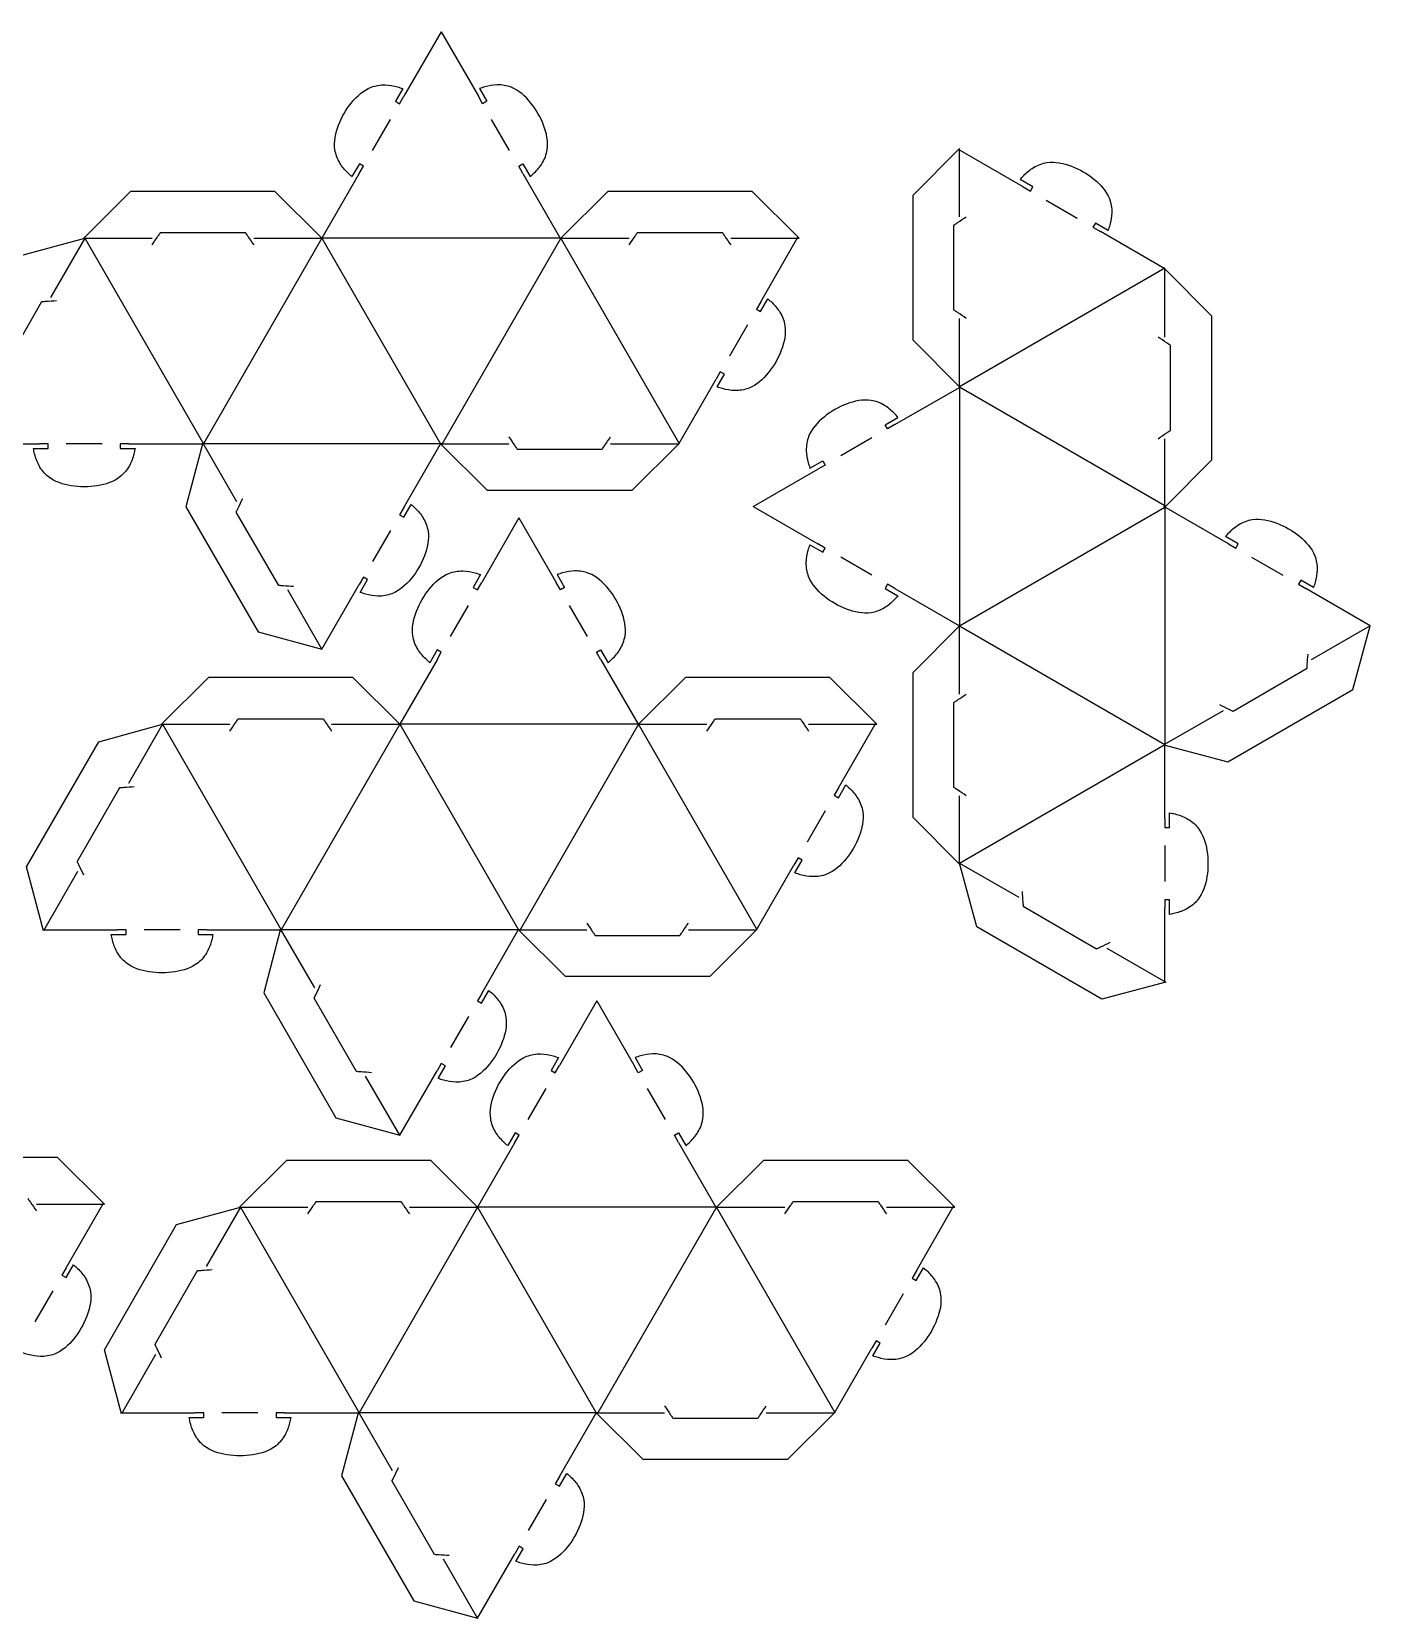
# Model space of a CAD drawing. Extents: x 2 to 244, y -37 to 132.
# Drawn here: x 101.6 to 243.7, y -37 to 131.4 of the extents above; entities that cross this region are included whole.
import ezdxf

# ---------------------------------------------------------------- set-up
doc = ezdxf.new("R2010")
doc.units = 0
doc.layers.get('0').update_dxf_attribs({"linetype": 'CONTINUOUS'})

msp = doc.modelspace()

# ---------------------------------------------------------------- linework, layer by layer
at = {"color": 5}
for p, q in [((145.053157, 131.447077), (141.095913, 124.592554)), ((145.053157, 131.447083), (149.010401, 124.59256)), ((140.987915, 125.416268), (140.204994, 124.060212)), ((149.118399, 125.416273), (149.90132, 124.060218)), ((140.204994, 124.060212), (140.642882, 123.807398)), ((140.642882, 123.807398), (141.095877, 124.592571)), ((149.463433, 123.807403), (149.010438, 124.592577)), ((149.90132, 124.060218), (149.463433, 123.807403)), ((200.112224, 119.063383), (195.161913, 114.073522)), ((206.865835, 114.989195), (200.011312, 118.946439)), ((136.357473, 116.386006), (132.400229, 109.531483)), ((136.373322, 117.423562), (135.590399, 116.067496)), ((136.357476, 116.386), (136.810959, 117.170891)), ((136.810959, 117.170891), (136.373322, 117.423562)), ((153.295356, 117.170897), (153.732992, 117.423568)), ((153.748839, 116.386006), (153.295356, 117.170897)), ((153.732992, 117.423568), (154.515916, 116.067501)), ((153.748842, 116.386012), (157.706085, 109.531489)), ((207.903391, 114.973346), (206.547325, 115.756269)), ((206.86583, 114.989192), (207.650721, 114.535709)), ((207.650721, 114.535709), (207.903391, 114.973346)), ((112.084169, 114.481799), (107.094308, 109.531489)), ((127.410371, 114.481799), (112.084169, 114.481799)), ((132.400232, 109.531489), (127.410371, 114.481799)), ((162.754683, 114.481793), (157.764821, 109.531483)), ((178.080884, 114.481793), (162.754683, 114.481793)), ((183.070746, 109.531483), (178.080884, 114.481793)), ((195.161913, 114.073522), (195.161913, 98.74732)), ((100.428772, 107.685292), (107.210795, 109.531483)), ((115.241877, 110.123207), (124.256069, 110.123207)), ((165.912391, 110.123201), (174.926583, 110.123201)), ((178.996557, 102.777871), (182.953801, 109.632394)), ((199.520505, 101.905029), (199.520505, 110.91922)), ((214.540042, 111.141674), (214.287227, 110.703786)), ((214.287227, 110.703786), (215.0724, 110.250791)), ((215.896097, 110.358753), (214.540042, 111.141674)), ((221.926906, 106.293511), (215.072383, 110.250755)), ((221.926906, 106.293511), (226.877217, 101.30365)), ((102.624571, 102.771341), (98.117474, 94.96482)), ((178.996554, 102.777877), (178.543071, 101.992986)), ((178.980708, 101.740315), (179.763632, 103.096382)), ((178.543071, 101.992986), (178.980708, 101.740315)), ((226.877217, 101.30365), (226.877217, 85.977448)), ((195.161913, 98.74732), (200.112224, 93.757459)), ((222.518625, 89.135156), (222.518625, 98.149348)), ((170.300873, 87.7168), (174.258117, 94.571323)), ((174.711148, 95.35648), (174.258153, 94.571306)), ((174.366115, 93.74761), (175.149036, 95.103665)), ((175.149036, 95.103665), (174.711148, 95.35648)), ((193.257695, 89.741479), (200.112218, 93.698723)), ((192.220139, 89.72563), (193.576205, 90.508554)), ((192.47281, 89.287993), (192.220139, 89.72563)), ((193.257701, 89.741477), (192.47281, 89.287993)), ((94.499594, 87.716755), (102.414406, 87.716944)), ((103.320884, 87.717187), (102.414409, 87.716905)), ((103.320884, 87.211558), (103.320884, 87.717187)), ((111.890708, 87.716611), (110.98423, 87.716893)), ((110.98423, 87.716893), (110.98423, 87.211558)), ((111.890703, 87.716608), (119.805515, 87.716797)), ((119.747273, 87.817678), (117.955108, 81.021177)), ((141.095916, 80.963175), (145.05316, 87.817698)), ((149.98481, 82.76649), (144.994949, 87.7168)), ((170.300873, 87.7168), (165.311012, 82.76649)), ((101.755047, 87.211558), (103.320884, 87.211558)), ((110.98423, 87.211558), (112.550081, 87.211558)), ((153.142518, 87.125082), (162.15671, 87.125082)), ((184.227433, 85.111037), (185.583489, 85.893958)), ((185.583489, 85.893958), (185.836303, 85.45607)), ((226.877217, 85.977448), (221.926906, 80.987587)), ((178.196624, 81.045795), (185.051147, 85.003039)), ((185.836303, 85.45607), (185.05113, 85.003076)), ((165.311012, 82.76649), (149.98481, 82.76649)), ((117.955108, 81.021177), (125.618209, 67.748294)), ((141.095913, 80.96318), (140.64243, 80.178289)), ((141.080067, 79.925618), (141.862991, 81.281685)), ((178.196629, 81.045795), (185.051152, 77.088551)), ((228.680532, 77.088554), (221.826009, 81.045798)), ((127.814008, 72.662246), (123.306911, 80.468766)), ((140.64243, 80.178289), (141.080067, 79.925618)), ((153.321532, 79.852424), (149.364288, 72.997901)), ((153.321532, 79.85243), (157.278776, 72.997907)), ((229.718088, 77.072704), (228.362022, 77.855628)), ((184.227439, 76.980553), (185.583494, 76.197632)), ((185.836309, 76.63552), (185.051136, 77.088515)), ((185.583494, 76.197632), (185.836309, 76.63552)), ((228.680526, 77.088551), (229.465418, 76.635068)), ((229.465418, 76.635068), (229.718088, 77.072704)), ((132.400232, 65.902103), (136.357476, 72.756626)), ((136.810507, 73.541783), (136.357512, 72.756609)), ((136.465474, 71.932913), (137.248395, 73.288968)), ((137.248395, 73.288968), (136.810507, 73.541783)), ((149.25629, 73.821615), (148.473369, 72.465559)), ((148.473369, 72.465559), (148.911256, 72.212745)), ((148.911256, 72.212745), (149.364251, 72.997918)), ((157.731807, 72.21275), (157.278812, 72.997924)), ((157.386774, 73.82162), (158.169695, 72.465565)), ((158.169695, 72.465565), (157.731807, 72.21275)), ((192.472815, 72.803597), (192.220144, 72.36596)), ((193.257706, 72.350114), (192.472815, 72.803597)), ((236.354739, 73.241033), (236.101924, 72.803145)), ((236.101924, 72.803145), (236.887097, 72.35015)), ((237.710794, 72.458112), (236.354739, 73.241033)), ((192.220144, 72.36596), (193.576211, 71.583036)), ((193.257701, 72.350111), (200.112224, 68.392867)), ((243.741603, 68.39287), (236.88708, 72.350114)), ((125.618209, 67.748294), (132.400232, 65.902103)), ((200.112218, 68.39287), (195.161908, 63.403009)), ((241.895413, 61.610847), (243.741603, 68.39287)), ((144.641697, 65.828909), (143.858773, 64.472843)), ((145.079333, 65.576238), (144.641697, 65.828909)), ((161.56373, 65.576244), (162.001367, 65.828915)), ((162.001367, 65.828915), (162.78429, 64.472848)), ((144.625847, 64.791353), (140.668604, 57.93683)), ((144.62585, 64.791347), (145.079333, 65.576238)), ((162.017213, 64.791353), (161.56373, 65.576244)), ((162.017216, 64.791359), (165.97446, 57.936836)), ((120.352543, 62.887146), (115.362682, 57.936836)), ((135.678745, 62.887146), (120.352543, 62.887146)), ((140.668606, 57.936836), (135.678745, 62.887146)), ((171.023057, 62.88714), (166.033196, 57.93683)), ((186.349259, 62.88714), (171.023057, 62.88714)), ((191.33912, 57.93683), (186.349259, 62.88714)), ((195.161908, 63.403009), (195.161908, 48.076807)), ((236.981461, 63.806646), (229.17494, 59.299548)), ((228.62253, 53.947746), (241.895413, 61.610847)), ((199.5205, 51.234515), (199.5205, 60.248707)), ((108.697147, 56.090639), (115.47917, 57.93683)), ((123.510252, 58.528554), (132.524444, 58.528554)), ((174.180765, 58.528548), (183.194957, 58.528548)), ((187.264932, 51.183218), (191.222176, 58.037741)), ((101.034046, 42.817756), (108.697147, 56.090639)), ((221.826029, 55.739911), (228.62253, 53.947746)), ((221.927098, 47.883341), (221.926909, 55.798153)), ((110.892946, 51.176688), (106.385848, 43.370167)), ((187.264929, 51.183224), (186.811446, 50.398333)), ((187.249082, 50.145662), (188.032006, 51.501729)), ((186.811446, 50.398333), (187.249082, 50.145662)), ((195.161908, 48.076807), (200.112218, 43.086946)), ((221.927095, 47.883346), (221.926813, 46.976868)), ((222.432149, 46.976868), (222.432149, 48.542719)), ((221.926813, 46.976868), (222.432149, 46.976868)), ((102.82621, 36.021256), (101.034046, 42.817756)), ((178.569247, 36.122147), (182.526491, 42.97667)), ((182.979523, 43.761827), (182.526528, 42.976653)), ((182.634489, 42.152957), (183.41741, 43.509012)), ((183.41741, 43.509012), (182.979523, 43.761827)), ((201.958414, 36.42141), (200.112224, 43.203433)), ((222.432149, 39.313522), (221.92652, 39.313522)), ((221.92652, 39.313522), (221.926802, 38.407046)), ((222.432149, 37.747685), (222.432149, 39.313522)), ((206.872366, 38.617209), (214.678887, 34.110112)), ((221.926952, 30.492232), (221.926762, 38.407044)), ((102.767968, 36.122102), (110.68278, 36.122291)), ((110.023422, 35.616904), (111.589258, 35.616904)), ((111.589258, 36.122534), (110.682783, 36.122252)), ((111.589258, 35.616904), (111.589258, 36.122534)), ((120.159083, 36.121958), (119.252605, 36.12224)), ((119.252605, 36.12224), (119.252605, 35.616904)), ((119.252605, 35.616904), (120.818456, 35.616904)), ((120.159077, 36.121955), (128.073889, 36.122144)), ((128.015647, 36.223025), (126.223482, 29.426524)), ((149.364291, 29.368521), (153.321535, 36.223044)), ((158.253184, 31.171837), (153.263323, 36.122147)), ((161.410893, 35.530429), (170.425085, 35.530429)), ((178.569247, 36.122147), (173.579386, 31.171837)), ((215.231297, 28.758309), (201.958414, 36.42141)), ((173.579386, 31.171837), (158.253184, 31.171837)), ((222.027798, 30.550474), (215.231297, 28.758309)), ((126.223482, 29.426524), (133.886583, 16.153641)), ((136.082382, 21.067593), (131.575285, 28.874113)), ((149.364288, 29.368527), (148.910805, 28.583636)), ((149.348441, 28.330965), (150.131365, 29.687032)), ((148.910805, 28.583636), (149.348441, 28.330965)), ((161.589906, 28.588502), (157.632662, 21.733978)), ((161.589906, 28.58851), (165.54715, 21.733987)), ((145.078882, 21.94713), (144.625887, 21.161956)), ((145.516769, 21.694315), (145.078882, 21.94713)), ((157.524664, 22.557692), (156.741743, 21.201637)), ((165.655148, 22.5577), (166.438069, 21.201645)), ((140.668606, 14.30745), (144.62585, 21.161973)), ((144.733848, 20.33826), (145.516769, 21.694315)), ((156.741743, 21.201637), (157.179631, 20.948822)), ((157.179631, 20.948822), (157.632626, 21.733995)), ((166.000182, 20.948831), (165.547187, 21.734004)), ((166.438069, 21.201645), (166.000182, 20.948831)), ((133.886583, 16.153641), (140.668606, 14.30745)), ((152.894222, 13.52743), (148.936978, 6.672907)), ((152.910072, 14.564987), (152.127148, 13.20892)), ((152.894225, 13.527425), (153.347708, 14.312316)), ((153.347708, 14.312316), (152.910072, 14.564987)), ((169.832105, 14.312324), (170.269741, 14.564995)), ((170.285588, 13.527433), (169.832105, 14.312324)), ((170.269741, 14.564995), (171.052665, 13.208929)), ((170.285591, 13.527439), (174.242834, 6.672916)), ((104.326989, 11.953957), (89.000787, 11.953957)), ((109.31685, 7.003646), (104.326989, 11.953957)), ((128.620918, 11.623226), (123.631057, 6.672916)), ((143.94712, 11.623226), (128.620918, 11.623226)), ((148.936981, 6.672916), (143.94712, 11.623226)), ((179.291432, 11.623221), (174.301571, 6.67291)), ((194.617634, 11.623221), (179.291432, 11.623221)), ((199.607495, 6.67291), (194.617634, 11.623221)), ((105.242662, 0.250035), (109.199906, 7.104558)), ((131.778626, 7.264634), (140.792818, 7.264634)), ((182.44914, 7.264629), (191.463332, 7.264629)), ((195.533306, -0.080701), (199.49055, 6.773822)), ((116.965521, 4.82672), (123.747544, 6.67291)), ((109.30242, -8.446163), (116.965521, 4.82672)), ((105.242659, 0.25004), (104.789176, -0.534851)), ((105.226812, -0.787521), (106.009736, 0.568545)), ((195.517457, -1.118258), (196.300381, 0.237809)), ((104.789176, -0.534851), (105.226812, -0.787521)), ((119.16132, -0.087232), (114.654223, -7.893753)), ((195.533304, -0.080696), (195.07982, -0.865587)), ((195.07982, -0.865587), (195.517457, -1.118258)), ((186.837622, -15.141773), (190.794866, -8.28725)), ((191.247897, -7.502093), (190.794902, -8.287266)), ((190.902864, -9.110963), (191.685785, -7.754908)), ((191.685785, -7.754908), (191.247897, -7.502093)), ((111.094585, -15.242664), (109.30242, -8.446163)), ((111.036343, -15.141818), (118.951155, -15.141629)), ((119.857633, -15.141386), (118.951158, -15.141668)), ((119.857633, -15.647015), (119.857633, -15.141386)), ((128.427457, -15.141962), (127.520979, -15.141679)), ((127.520979, -15.141679), (127.520979, -15.647015)), ((128.427452, -15.141964), (136.342264, -15.141775)), ((136.284022, -15.040895), (134.491857, -21.837396)), ((157.632665, -21.895398), (161.589909, -15.040875)), ((166.521559, -20.092083), (161.531698, -15.141773)), ((186.837622, -15.141773), (181.847761, -20.092083)), ((118.291796, -15.647015), (119.857633, -15.647015)), ((127.520979, -15.647015), (129.08683, -15.647015)), ((169.679267, -15.733491), (178.693459, -15.733491)), ((181.847761, -20.092083), (166.521559, -20.092083)), ((134.491857, -21.837396), (142.154958, -35.110279)), ((157.616816, -22.932954), (158.39974, -21.576888)), ((144.350757, -30.196327), (139.84366, -22.389806)), ((157.632662, -21.895393), (157.179179, -22.680284)), ((157.179179, -22.680284), (157.616816, -22.932954)), ((148.936981, -36.956469), (152.894225, -30.101946)), ((153.347256, -29.31679), (152.894261, -30.101963)), ((153.002223, -30.92566), (153.785144, -29.569605)), ((153.785144, -29.569605), (153.347256, -29.31679)), ((142.154958, -35.110279), (148.936981, -36.956469))]:
    msp.add_line(p, q, dxfattribs=at)
at = {"color": 1}
for p, q in [((137.772504, 118.836135), (139.681441, 122.142137)), ((152.33381, 118.836141), (150.424873, 122.142143)), ((200.112413, 111.813439), (200.112226, 119.063383)), ((209.315964, 113.574164), (212.621966, 111.665227)), ((107.210795, 109.531483), (103.580489, 103.243228)), ((107.094308, 109.531489), (114.355251, 109.5313)), ((107.210798, 109.53148), (119.805515, 87.716792)), ((132.400229, 109.531483), (119.805512, 87.716795)), ((125.150287, 109.5313), (132.400232, 109.531486)), ((157.764821, 109.531483), (132.400229, 109.531477)), ((132.400232, 109.531486), (144.994949, 87.716795)), ((157.764821, 109.531483), (145.170104, 87.716795)), ((157.764821, 109.531483), (165.025764, 109.531294)), ((170.359538, 87.716795), (157.764821, 109.531483)), ((175.820801, 109.531294), (183.070746, 109.53148)), ((221.926912, 106.352176), (200.112224, 93.757459)), ((221.926717, 99.043566), (221.926904, 106.293511)), ((177.581526, 100.327742), (175.672589, 97.02174)), ((200.112224, 93.757459), (200.112413, 101.018402)), ((200.112224, 93.757459), (200.112229, 68.392867)), ((200.112224, 93.757459), (221.926912, 81.162742)), ((109.061315, 87.716995), (105.243765, 87.717184)), ((123.372409, 81.539134), (119.747273, 87.817678)), ((145.170107, 87.716797), (119.805515, 87.716792)), ((144.994949, 87.7168), (152.255892, 87.716989)), ((163.050928, 87.716989), (170.300873, 87.716803)), ((190.807566, 88.326448), (187.501564, 86.417511)), ((221.926906, 80.987587), (221.926717, 88.24853)), ((200.112221, 68.39287), (221.926912, 80.987587)), ((221.926909, 81.162745), (221.926915, 55.798153)), ((139.680885, 78.513045), (137.771948, 75.207043)), ((190.807571, 73.765142), (187.50157, 75.674079)), ((231.130661, 75.673523), (234.436663, 73.764586)), ((132.400232, 65.902103), (128.769926, 72.190359)), ((146.040879, 67.241482), (147.949816, 70.547484)), ((160.602185, 67.241488), (158.693248, 70.54749)), ((200.112407, 61.142925), (200.112221, 68.39287)), ((200.112224, 68.392867), (221.926912, 55.79815)), ((243.741603, 68.39287), (237.453348, 64.762563)), ((228.104573, 59.365047), (221.826029, 55.739911)), ((115.47917, 57.93683), (111.848863, 51.648574)), ((115.362682, 57.936836), (122.623625, 57.936646)), ((115.479172, 57.936827), (128.073889, 36.122139)), ((140.668604, 57.93683), (128.073887, 36.122142)), ((133.418662, 57.936646), (140.668606, 57.936833)), ((166.033196, 57.93683), (140.668604, 57.936824)), ((140.668606, 57.936833), (153.263323, 36.122142)), ((166.033196, 57.93683), (153.438479, 36.122142)), ((166.033196, 57.93683), (173.294139, 57.936641)), ((178.627913, 36.122142), (166.033196, 57.93683)), ((184.089175, 57.936641), (191.33912, 57.936827)), ((200.112226, 43.203436), (221.926915, 55.798153)), ((200.112218, 43.086946), (200.112407, 50.347888)), ((185.849901, 48.733089), (183.940964, 45.427087)), ((221.926712, 45.053953), (221.926523, 41.236403)), ((106.451346, 42.2998), (102.82621, 36.021256)), ((200.112224, 43.203433), (206.400479, 39.573127)), ((117.329689, 36.122342), (113.51214, 36.122531)), ((131.640783, 29.944481), (128.015647, 36.223025)), ((153.438482, 36.122144), (128.073889, 36.122139)), ((153.263323, 36.122147), (160.524266, 36.122336)), ((171.319303, 36.122336), (178.569247, 36.12215)), ((215.749254, 34.17561), (222.027798, 30.550474)), ((147.94926, 26.918392), (146.040323, 23.61239)), ((140.668606, 14.30745), (137.0383, 20.595706)), ((154.309253, 15.97756), (156.21819, 19.283561)), ((168.870559, 15.977568), (166.961622, 19.28357)), ((102.066906, 7.003457), (109.31685, 7.003644)), ((123.747544, 6.67291), (120.117238, 0.384655)), ((123.631057, 6.672916), (130.892, 6.672727)), ((123.747547, 6.672907), (136.342264, -15.141781)), ((148.936978, 6.67291), (136.342261, -15.141778)), ((141.687036, 6.672727), (148.936981, 6.672913)), ((174.301571, 6.67291), (148.936978, 6.672905)), ((148.936981, 6.672913), (161.531698, -15.141778)), ((174.301571, 6.67291), (161.706854, -15.141778)), ((174.301571, 6.67291), (181.562513, 6.672721)), ((186.896288, -15.141778), (174.301571, 6.67291)), ((192.35755, 6.672721), (199.607495, 6.672907)), ((103.827631, -2.200094), (101.918694, -5.506096)), ((194.118275, -2.530831), (192.209338, -5.836833)), ((114.719721, -8.96412), (111.094585, -15.242664)), ((125.598064, -15.141578), (121.780514, -15.141389)), ((139.909158, -21.319439), (136.284022, -15.040895)), ((161.706856, -15.141775), (136.342264, -15.141781)), ((161.531698, -15.141773), (168.792641, -15.141583)), ((179.587677, -15.141583), (186.837622, -15.14177)), ((156.217634, -24.345527), (154.308697, -27.651529)), ((148.936981, -36.956469), (145.306675, -30.668214))]:
    msp.add_line(p, q, dxfattribs=at)
at = {"color": 5}
for points, knots in [([(135.590399, 116.067496), (135.44193, 116.198503), (134.960506, 116.623305), (134.211971, 117.506628), (133.534807, 119.266964), (134.062242, 121.640756), (135.395466, 123.950244), (137.187875, 125.59369), (139.05106, 125.888006), (140.190926, 125.682776), (140.800074, 125.479081), (140.987915, 125.416268)], [0, 0, 0, 0, 0.594052, 1.926274, 3.438882, 6.074693, 8.833683, 11.469466, 12.982642, 14.315441, 14.909673, 14.909673, 14.909673, 14.909673]), ([(154.515916, 116.067501), (154.664385, 116.198508), (155.145809, 116.623311), (155.894343, 117.506633), (156.571508, 119.26697), (156.044073, 121.640761), (154.710848, 123.95025), (152.91844, 125.593696), (151.055255, 125.888011), (149.915389, 125.682782), (149.30624, 125.479086), (149.118399, 125.416273)], [0, 0, 0, 0, 0.594052, 1.926274, 3.438882, 6.074693, 8.833683, 11.469466, 12.982642, 14.315441, 14.909673, 14.909673, 14.909673, 14.909673]), ([(206.547325, 115.756269), (206.678332, 115.904738), (207.103134, 116.386162), (207.986457, 117.134697), (209.746793, 117.811861), (212.120585, 117.284426), (214.430073, 115.951202), (216.07352, 114.158793), (216.367835, 112.295608), (216.162605, 111.155742), (215.95891, 110.546594), (215.896097, 110.358753)], [0, 0, 0, 0, 0.594052, 1.926274, 3.438882, 6.074693, 8.833683, 11.469466, 12.982642, 14.315441, 14.909673, 14.909673, 14.909673, 14.909673]), ([(199.520505, 110.91922), (199.536669, 110.93026), (199.665978, 111.018578), (200.102396, 111.316651), (200.52265, 111.603684), (200.829759, 111.813439)], [0, 0, 0, 0, 0.058722, 0.469774, 1.585488, 1.585488, 1.585488, 1.585488]), ([(114.355251, 108.813953), (114.563225, 109.121062), (114.847821, 109.541316), (115.143363, 109.977734), (115.230931, 110.107043), (115.241877, 110.123207)], [0, 0, 0, 0, 1.11271, 1.522655, 1.581219, 1.581219, 1.581219, 1.581219]), ([(124.256069, 110.123207), (124.267109, 110.107043), (124.355427, 109.977734), (124.653499, 109.541316), (124.940532, 109.121062), (125.150287, 108.813953)], [0, 0, 0, 0, 0.058722, 0.469774, 1.585488, 1.585488, 1.585488, 1.585488]), ([(165.025764, 108.813947), (165.233738, 109.121056), (165.518335, 109.541311), (165.813877, 109.977729), (165.901445, 110.107038), (165.912391, 110.123201)], [0, 0, 0, 0, 1.11271, 1.522655, 1.581219, 1.581219, 1.581219, 1.581219]), ([(174.926583, 110.123201), (174.937622, 110.107038), (175.02594, 109.977729), (175.324013, 109.541311), (175.611046, 109.121056), (175.820801, 108.813947)], [0, 0, 0, 0, 0.058722, 0.469774, 1.585488, 1.585488, 1.585488, 1.585488]), ([(104.20173, 102.884551), (103.83178, 102.857996), (103.325531, 102.821657), (102.799811, 102.78392), (102.644042, 102.772738), (102.624571, 102.771341)], [0, 0, 0, 0, 1.112709, 1.522654, 1.581217, 1.581217, 1.581217, 1.581217]), ([(179.763632, 103.096382), (179.9121, 102.965375), (180.393524, 102.540572), (181.142059, 101.65725), (181.819224, 99.896913), (181.291789, 97.523122), (179.958564, 95.213633), (178.166155, 93.570187), (176.30297, 93.275872), (175.163104, 93.481101), (174.553956, 93.684797), (174.366115, 93.74761)], [0, 0, 0, 0, 0.594052, 1.926274, 3.438882, 6.074693, 8.833683, 11.469466, 12.982642, 14.315441, 14.909673, 14.909673, 14.909673, 14.909673]), ([(200.829759, 101.018402), (200.52265, 101.226376), (200.102396, 101.510972), (199.665978, 101.806515), (199.536669, 101.894083), (199.520505, 101.905029)], [0, 0, 0, 0, 1.11271, 1.522655, 1.581219, 1.581219, 1.581219, 1.581219]), ([(222.518625, 98.149348), (222.502461, 98.160388), (222.373152, 98.248705), (221.936734, 98.546778), (221.516479, 98.833811), (221.20937, 99.043566)], [0, 0, 0, 0, 0.058722, 0.469774, 1.585488, 1.585488, 1.585488, 1.585488]), ([(193.576205, 90.508554), (193.445198, 90.657022), (193.020396, 91.138446), (192.137073, 91.886981), (190.376737, 92.564146), (188.002945, 92.036711), (185.693457, 90.703486), (184.050011, 88.911078), (183.755695, 87.047892), (183.960925, 85.908026), (184.16462, 85.298878), (184.227433, 85.111037)], [0, 0, 0, 0, 0.594052, 1.926274, 3.438882, 6.074693, 8.833683, 11.469466, 12.982642, 14.315441, 14.909673, 14.909673, 14.909673, 14.909673]), ([(152.255892, 88.434336), (152.463866, 88.127227), (152.748462, 87.706973), (153.044004, 87.270555), (153.131572, 87.141245), (153.142518, 87.125082)], [0, 0, 0, 0, 1.11271, 1.522655, 1.581219, 1.581219, 1.581219, 1.581219]), ([(162.15671, 87.125082), (162.16775, 87.141245), (162.256068, 87.270555), (162.55414, 87.706973), (162.841173, 88.127227), (163.050928, 88.434336)], [0, 0, 0, 0, 0.058722, 0.469774, 1.585488, 1.585488, 1.585488, 1.585488]), ([(221.20937, 88.24853), (221.516479, 88.456504), (221.936734, 88.7411), (222.373152, 89.036642), (222.502461, 89.12421), (222.518625, 89.135156)], [0, 0, 0, 0, 1.11271, 1.522655, 1.581219, 1.581219, 1.581219, 1.581219]), ([(112.550081, 87.211558), (112.51086, 87.017477), (112.383682, 86.388151), (111.992969, 85.29824), (110.807054, 83.831631), (108.487574, 83.101506), (105.820885, 83.101368), (103.501415, 83.831918), (102.314938, 85.298324), (101.922739, 86.388091), (101.79457, 87.017476), (101.755047, 87.211558)], [0, 0, 0, 0, 0.594052, 1.926273, 3.43888, 6.074691, 8.833683, 11.469466, 12.982641, 14.315438, 14.90967, 14.90967, 14.90967, 14.90967]), ([(123.306911, 80.468766), (123.315389, 80.486409), (123.383215, 80.627549), (123.612128, 81.103896), (123.832563, 81.5626), (123.99365, 81.897807)], [0, 0, 0, 0, 0.058722, 0.469774, 1.585487, 1.585487, 1.585487, 1.585487]), ([(141.862991, 81.281685), (142.011459, 81.150678), (142.492883, 80.725875), (143.241418, 79.842553), (143.918583, 78.082216), (143.391148, 75.708425), (142.057923, 73.398936), (140.265514, 71.75549), (138.402329, 71.461175), (137.262463, 71.666404), (136.653315, 71.8701), (136.465474, 71.932913)], [0, 0, 0, 0, 0.594052, 1.926274, 3.438882, 6.074693, 8.833683, 11.469466, 12.982642, 14.315441, 14.909673, 14.909673, 14.909673, 14.909673]), ([(228.362022, 77.855628), (228.493029, 78.004097), (228.917831, 78.485521), (229.801154, 79.234056), (231.56149, 79.91122), (233.935282, 79.383785), (236.24477, 78.050561), (237.888216, 76.258152), (238.182532, 74.394967), (237.977302, 73.255101), (237.773607, 72.645953), (237.710794, 72.458112)], [0, 0, 0, 0, 0.594052, 1.926274, 3.438882, 6.074693, 8.833683, 11.469466, 12.982642, 14.315441, 14.909673, 14.909673, 14.909673, 14.909673]), ([(193.576211, 71.583036), (193.445204, 71.434568), (193.020401, 70.953144), (192.137079, 70.204609), (190.376742, 69.527444), (188.002951, 70.054879), (185.693463, 71.388104), (184.050016, 73.180513), (183.755701, 75.043698), (183.96093, 76.183564), (184.164626, 76.792712), (184.227439, 76.980553)], [0, 0, 0, 0, 0.594052, 1.926274, 3.438882, 6.074693, 8.833683, 11.469466, 12.982642, 14.315441, 14.909673, 14.909673, 14.909673, 14.909673]), ([(143.858773, 64.472843), (143.710304, 64.603849), (143.22888, 65.028652), (142.480346, 65.911975), (141.803181, 67.672311), (142.330616, 70.046103), (143.663841, 72.355591), (145.456249, 73.999037), (147.319434, 74.293353), (148.4593, 74.088123), (149.068449, 73.884428), (149.25629, 73.821615)], [0, 0, 0, 0, 0.594052, 1.926274, 3.438882, 6.074693, 8.833683, 11.469466, 12.982642, 14.315441, 14.909673, 14.909673, 14.909673, 14.909673]), ([(162.78429, 64.472848), (162.932759, 64.603855), (163.414183, 65.028658), (164.162718, 65.91198), (164.839882, 67.672317), (164.312447, 70.046108), (162.979223, 72.355597), (161.186814, 73.999043), (159.323629, 74.293358), (158.183763, 74.088129), (157.574615, 73.884433), (157.386774, 73.82162)], [0, 0, 0, 0, 0.594052, 1.926274, 3.438882, 6.074693, 8.833683, 11.469466, 12.982642, 14.315441, 14.909673, 14.909673, 14.909673, 14.909673]), ([(129.391167, 72.549035), (129.021216, 72.575591), (128.514968, 72.61193), (127.989248, 72.649667), (127.833479, 72.660848), (127.814008, 72.662246)], [0, 0, 0, 0, 1.112709, 1.522654, 1.581217, 1.581217, 1.581217, 1.581217]), ([(237.094672, 65.383805), (237.068116, 65.013854), (237.031777, 64.507605), (236.99404, 63.981886), (236.982859, 63.826117), (236.981461, 63.806646)], [0, 0, 0, 0, 1.112709, 1.522654, 1.581217, 1.581217, 1.581217, 1.581217]), ([(199.5205, 60.248707), (199.536663, 60.259747), (199.665972, 60.348064), (200.10239, 60.646137), (200.522645, 60.93317), (200.829754, 61.142925)], [0, 0, 0, 0, 0.058722, 0.469774, 1.585488, 1.585488, 1.585488, 1.585488]), ([(229.17494, 59.299548), (229.157298, 59.308027), (229.016158, 59.375853), (228.539811, 59.604766), (228.081107, 59.825201), (227.7459, 59.986288)], [0, 0, 0, 0, 0.058722, 0.469774, 1.585487, 1.585487, 1.585487, 1.585487]), ([(122.623625, 57.2193), (122.831599, 57.526409), (123.116195, 57.946663), (123.411738, 58.383081), (123.499306, 58.51239), (123.510252, 58.528554)], [0, 0, 0, 0, 1.11271, 1.522655, 1.581219, 1.581219, 1.581219, 1.581219]), ([(132.524444, 58.528554), (132.535483, 58.51239), (132.623801, 58.383081), (132.921874, 57.946663), (133.208907, 57.526409), (133.418662, 57.2193)], [0, 0, 0, 0, 0.058722, 0.469774, 1.585488, 1.585488, 1.585488, 1.585488]), ([(173.294139, 57.219294), (173.502113, 57.526403), (173.786709, 57.946658), (174.082251, 58.383076), (174.169819, 58.512385), (174.180765, 58.528548)], [0, 0, 0, 0, 1.11271, 1.522655, 1.581219, 1.581219, 1.581219, 1.581219]), ([(183.194957, 58.528548), (183.205997, 58.512385), (183.294315, 58.383076), (183.592388, 57.946658), (183.879421, 57.526403), (184.089175, 57.219294)], [0, 0, 0, 0, 0.058722, 0.469774, 1.585488, 1.585488, 1.585488, 1.585488]), ([(112.470105, 51.289898), (112.100154, 51.263343), (111.593905, 51.227003), (111.068186, 51.189267), (110.912417, 51.178085), (110.892946, 51.176688)], [0, 0, 0, 0, 1.112709, 1.522654, 1.581217, 1.581217, 1.581217, 1.581217]), ([(188.032006, 51.501729), (188.180475, 51.370722), (188.661899, 50.945919), (189.410434, 50.062596), (190.087598, 48.30226), (189.560163, 45.928468), (188.226939, 43.61898), (186.43453, 41.975534), (184.571345, 41.681219), (183.431479, 41.886448), (182.82233, 42.090144), (182.634489, 42.152957)], [0, 0, 0, 0, 0.594052, 1.926274, 3.438882, 6.074693, 8.833683, 11.469466, 12.982642, 14.315441, 14.909673, 14.909673, 14.909673, 14.909673]), ([(200.829754, 50.347888), (200.522645, 50.555863), (200.10239, 50.840459), (199.665972, 51.136001), (199.536663, 51.223569), (199.5205, 51.234515)], [0, 0, 0, 0, 1.11271, 1.522655, 1.581219, 1.581219, 1.581219, 1.581219]), ([(222.432149, 48.542719), (222.62623, 48.503498), (223.255556, 48.37632), (224.345467, 47.985607), (225.812075, 46.799692), (226.5422, 44.480212), (226.542339, 41.813523), (225.811789, 39.494053), (224.345382, 38.307576), (223.255616, 37.915376), (222.62623, 37.787208), (222.432149, 37.747685)], [0, 0, 0, 0, 0.594052, 1.926273, 3.43888, 6.074691, 8.833683, 11.469466, 12.982641, 14.315438, 14.90967, 14.90967, 14.90967, 14.90967]), ([(106.385848, 43.370167), (106.394327, 43.352525), (106.462153, 43.211385), (106.691066, 42.735038), (106.911501, 42.276333), (107.072588, 41.941126)], [0, 0, 0, 0, 0.058722, 0.469774, 1.585487, 1.585487, 1.585487, 1.585487]), ([(206.759155, 40.194368), (206.785711, 39.824417), (206.82205, 39.318169), (206.859787, 38.792449), (206.870968, 38.63668), (206.872366, 38.617209)], [0, 0, 0, 0, 1.112709, 1.522654, 1.581217, 1.581217, 1.581217, 1.581217]), ([(120.818456, 35.616904), (120.779235, 35.422824), (120.652056, 34.793497), (120.261344, 33.703587), (119.075429, 32.236978), (116.755948, 31.506853), (114.08926, 31.506715), (111.76979, 32.237265), (110.583312, 33.703671), (110.191113, 34.793438), (110.062945, 35.422823), (110.023422, 35.616904)], [0, 0, 0, 0, 0.594052, 1.926273, 3.43888, 6.074691, 8.833683, 11.469466, 12.982641, 14.315438, 14.90967, 14.90967, 14.90967, 14.90967]), ([(160.524266, 36.839683), (160.73224, 36.532574), (161.016836, 36.11232), (161.312379, 35.675901), (161.399947, 35.546592), (161.410893, 35.530429)], [0, 0, 0, 0, 1.11271, 1.522655, 1.581219, 1.581219, 1.581219, 1.581219]), ([(170.425085, 35.530429), (170.436124, 35.546592), (170.524442, 35.675901), (170.822515, 36.11232), (171.109548, 36.532574), (171.319303, 36.839683)], [0, 0, 0, 0, 0.058722, 0.469774, 1.585488, 1.585488, 1.585488, 1.585488]), ([(214.678887, 34.110112), (214.696529, 34.11859), (214.837669, 34.186416), (215.314016, 34.415329), (215.77272, 34.635764), (216.107927, 34.796851)], [0, 0, 0, 0, 0.058722, 0.469774, 1.585487, 1.585487, 1.585487, 1.585487]), ([(131.575285, 28.874113), (131.583763, 28.891756), (131.651589, 29.032896), (131.880503, 29.509242), (132.100938, 29.967947), (132.262025, 30.303154)], [0, 0, 0, 0, 0.058722, 0.469774, 1.585487, 1.585487, 1.585487, 1.585487]), ([(150.131365, 29.687032), (150.279834, 29.556025), (150.761258, 29.131222), (151.509793, 28.2479), (152.186957, 26.487563), (151.659522, 24.113772), (150.326298, 21.804283), (148.533889, 20.160837), (146.670704, 19.866522), (145.530838, 20.071751), (144.921689, 20.275447), (144.733848, 20.33826)], [0, 0, 0, 0, 0.594052, 1.926274, 3.438882, 6.074693, 8.833683, 11.469466, 12.982642, 14.315441, 14.909673, 14.909673, 14.909673, 14.909673]), ([(152.127148, 13.20892), (151.978679, 13.339927), (151.497255, 13.76473), (150.74872, 14.648052), (150.071556, 16.408389), (150.598991, 18.78218), (151.932215, 21.091668), (153.724624, 22.735115), (155.587809, 23.02943), (156.727675, 22.824201), (157.336823, 22.620505), (157.524664, 22.557692)], [0, 0, 0, 0, 0.594052, 1.926274, 3.438882, 6.074693, 8.833683, 11.469466, 12.982642, 14.315441, 14.909673, 14.909673, 14.909673, 14.909673]), ([(171.052665, 13.208929), (171.201134, 13.339935), (171.682558, 13.764738), (172.431092, 14.648061), (173.108257, 16.408397), (172.580822, 18.782189), (171.247597, 21.091677), (169.455189, 22.735123), (167.592004, 23.029439), (166.452138, 22.824209), (165.842989, 22.620513), (165.655148, 22.5577)], [0, 0, 0, 0, 0.594052, 1.926274, 3.438882, 6.074693, 8.833683, 11.469466, 12.982642, 14.315441, 14.909673, 14.909673, 14.909673, 14.909673]), ([(137.659542, 20.954382), (137.289591, 20.980938), (136.783342, 21.017277), (136.257622, 21.055014), (136.101854, 21.066195), (136.082382, 21.067593)], [0, 0, 0, 0, 1.112709, 1.522654, 1.581217, 1.581217, 1.581217, 1.581217]), ([(101.172687, 7.595365), (101.183727, 7.579201), (101.272045, 7.449892), (101.570118, 7.013474), (101.857151, 6.59322), (102.066906, 6.286111)], [0, 0, 0, 0, 0.058722, 0.469774, 1.585488, 1.585488, 1.585488, 1.585488]), ([(130.892, 5.95538), (131.099974, 6.262489), (131.38457, 6.682743), (131.680112, 7.119162), (131.76768, 7.248471), (131.778626, 7.264634)], [0, 0, 0, 0, 1.11271, 1.522655, 1.581219, 1.581219, 1.581219, 1.581219]), ([(140.792818, 7.264634), (140.803858, 7.248471), (140.892176, 7.119162), (141.190248, 6.682743), (141.477281, 6.262489), (141.687036, 5.95538)], [0, 0, 0, 0, 0.058722, 0.469774, 1.585488, 1.585488, 1.585488, 1.585488]), ([(181.562513, 5.955374), (181.770487, 6.262483), (182.055084, 6.682738), (182.350626, 7.119156), (182.438194, 7.248465), (182.44914, 7.264629)], [0, 0, 0, 0, 1.11271, 1.522655, 1.581219, 1.581219, 1.581219, 1.581219]), ([(191.463332, 7.264629), (191.474371, 7.248465), (191.562689, 7.119156), (191.860762, 6.682738), (192.147795, 6.262483), (192.35755, 5.955374)], [0, 0, 0, 0, 0.058722, 0.469774, 1.585488, 1.585488, 1.585488, 1.585488]), ([(106.009736, 0.568545), (106.158205, 0.437538), (106.639629, 0.012736), (107.388164, -0.870587), (108.065328, -2.630923), (107.537893, -5.004715), (106.204669, -7.314203), (104.41226, -8.95765), (102.549075, -9.251965), (101.409209, -9.046735), (100.80006, -8.84304), (100.612219, -8.780227)], [0, 0, 0, 0, 0.594052, 1.926274, 3.438882, 6.074693, 8.833683, 11.469466, 12.982642, 14.315441, 14.909673, 14.909673, 14.909673, 14.909673]), ([(120.738479, 0.025979), (120.368529, -0.000577), (119.86228, -0.036916), (119.33656, -0.074653), (119.180791, -0.085834), (119.16132, -0.087232)], [0, 0, 0, 0, 1.112709, 1.522654, 1.581217, 1.581217, 1.581217, 1.581217]), ([(196.300381, 0.237809), (196.448849, 0.106802), (196.930273, -0.318001), (197.678808, -1.201323), (198.355973, -2.96166), (197.828538, -5.335451), (196.495313, -7.644939), (194.702904, -9.288386), (192.839719, -9.582701), (191.699853, -9.377472), (191.090705, -9.173776), (190.902864, -9.110963)], [0, 0, 0, 0, 0.594052, 1.926274, 3.438882, 6.074693, 8.833683, 11.469466, 12.982642, 14.315441, 14.909673, 14.909673, 14.909673, 14.909673]), ([(114.654223, -7.893753), (114.662701, -7.911395), (114.730527, -8.052535), (114.95944, -8.528882), (115.179875, -8.987586), (115.340963, -9.322793)], [0, 0, 0, 0, 0.058722, 0.469774, 1.585487, 1.585487, 1.585487, 1.585487]), ([(168.792641, -14.424237), (169.000615, -14.731346), (169.285211, -15.1516), (169.580753, -15.588018), (169.668321, -15.717327), (169.679267, -15.733491)], [0, 0, 0, 0, 1.11271, 1.522655, 1.581219, 1.581219, 1.581219, 1.581219]), ([(178.693459, -15.733491), (178.704499, -15.717327), (178.792817, -15.588018), (179.090889, -15.1516), (179.377922, -14.731346), (179.587677, -14.424237)], [0, 0, 0, 0, 0.058722, 0.469774, 1.585488, 1.585488, 1.585488, 1.585488]), ([(129.08683, -15.647015), (129.047609, -15.841096), (128.920431, -16.470422), (128.529718, -17.560333), (127.343804, -19.026942), (125.024323, -19.757066), (122.357634, -19.757205), (120.038164, -19.026655), (118.851687, -17.560249), (118.459488, -16.470482), (118.331319, -15.841097), (118.291796, -15.647015)], [0, 0, 0, 0, 0.594052, 1.926273, 3.43888, 6.074691, 8.833683, 11.469466, 12.982641, 14.315438, 14.90967, 14.90967, 14.90967, 14.90967]), ([(139.84366, -22.389806), (139.852138, -22.372164), (139.919964, -22.231024), (140.148877, -21.754677), (140.369312, -21.295973), (140.530399, -20.960766)], [0, 0, 0, 0, 0.058722, 0.469774, 1.585487, 1.585487, 1.585487, 1.585487]), ([(158.39974, -21.576888), (158.548208, -21.707895), (159.029632, -22.132698), (159.778167, -23.01602), (160.455332, -24.776357), (159.927897, -27.150148), (158.594672, -29.459636), (156.802263, -31.103083), (154.939078, -31.397398), (153.799212, -31.192169), (153.190064, -30.988473), (153.002223, -30.92566)], [0, 0, 0, 0, 0.594052, 1.926274, 3.438882, 6.074693, 8.833683, 11.469466, 12.982642, 14.315441, 14.909673, 14.909673, 14.909673, 14.909673]), ([(145.927916, -30.309538), (145.557965, -30.282982), (145.051717, -30.246643), (144.525997, -30.208906), (144.370228, -30.197725), (144.350757, -30.196327)], [0, 0, 0, 0, 1.112709, 1.522654, 1.581217, 1.581217, 1.581217, 1.581217])]:
    msp.add_open_spline(points, degree=3, knots=knots, dxfattribs=at)

doc.saveas('drawing.dxf')
